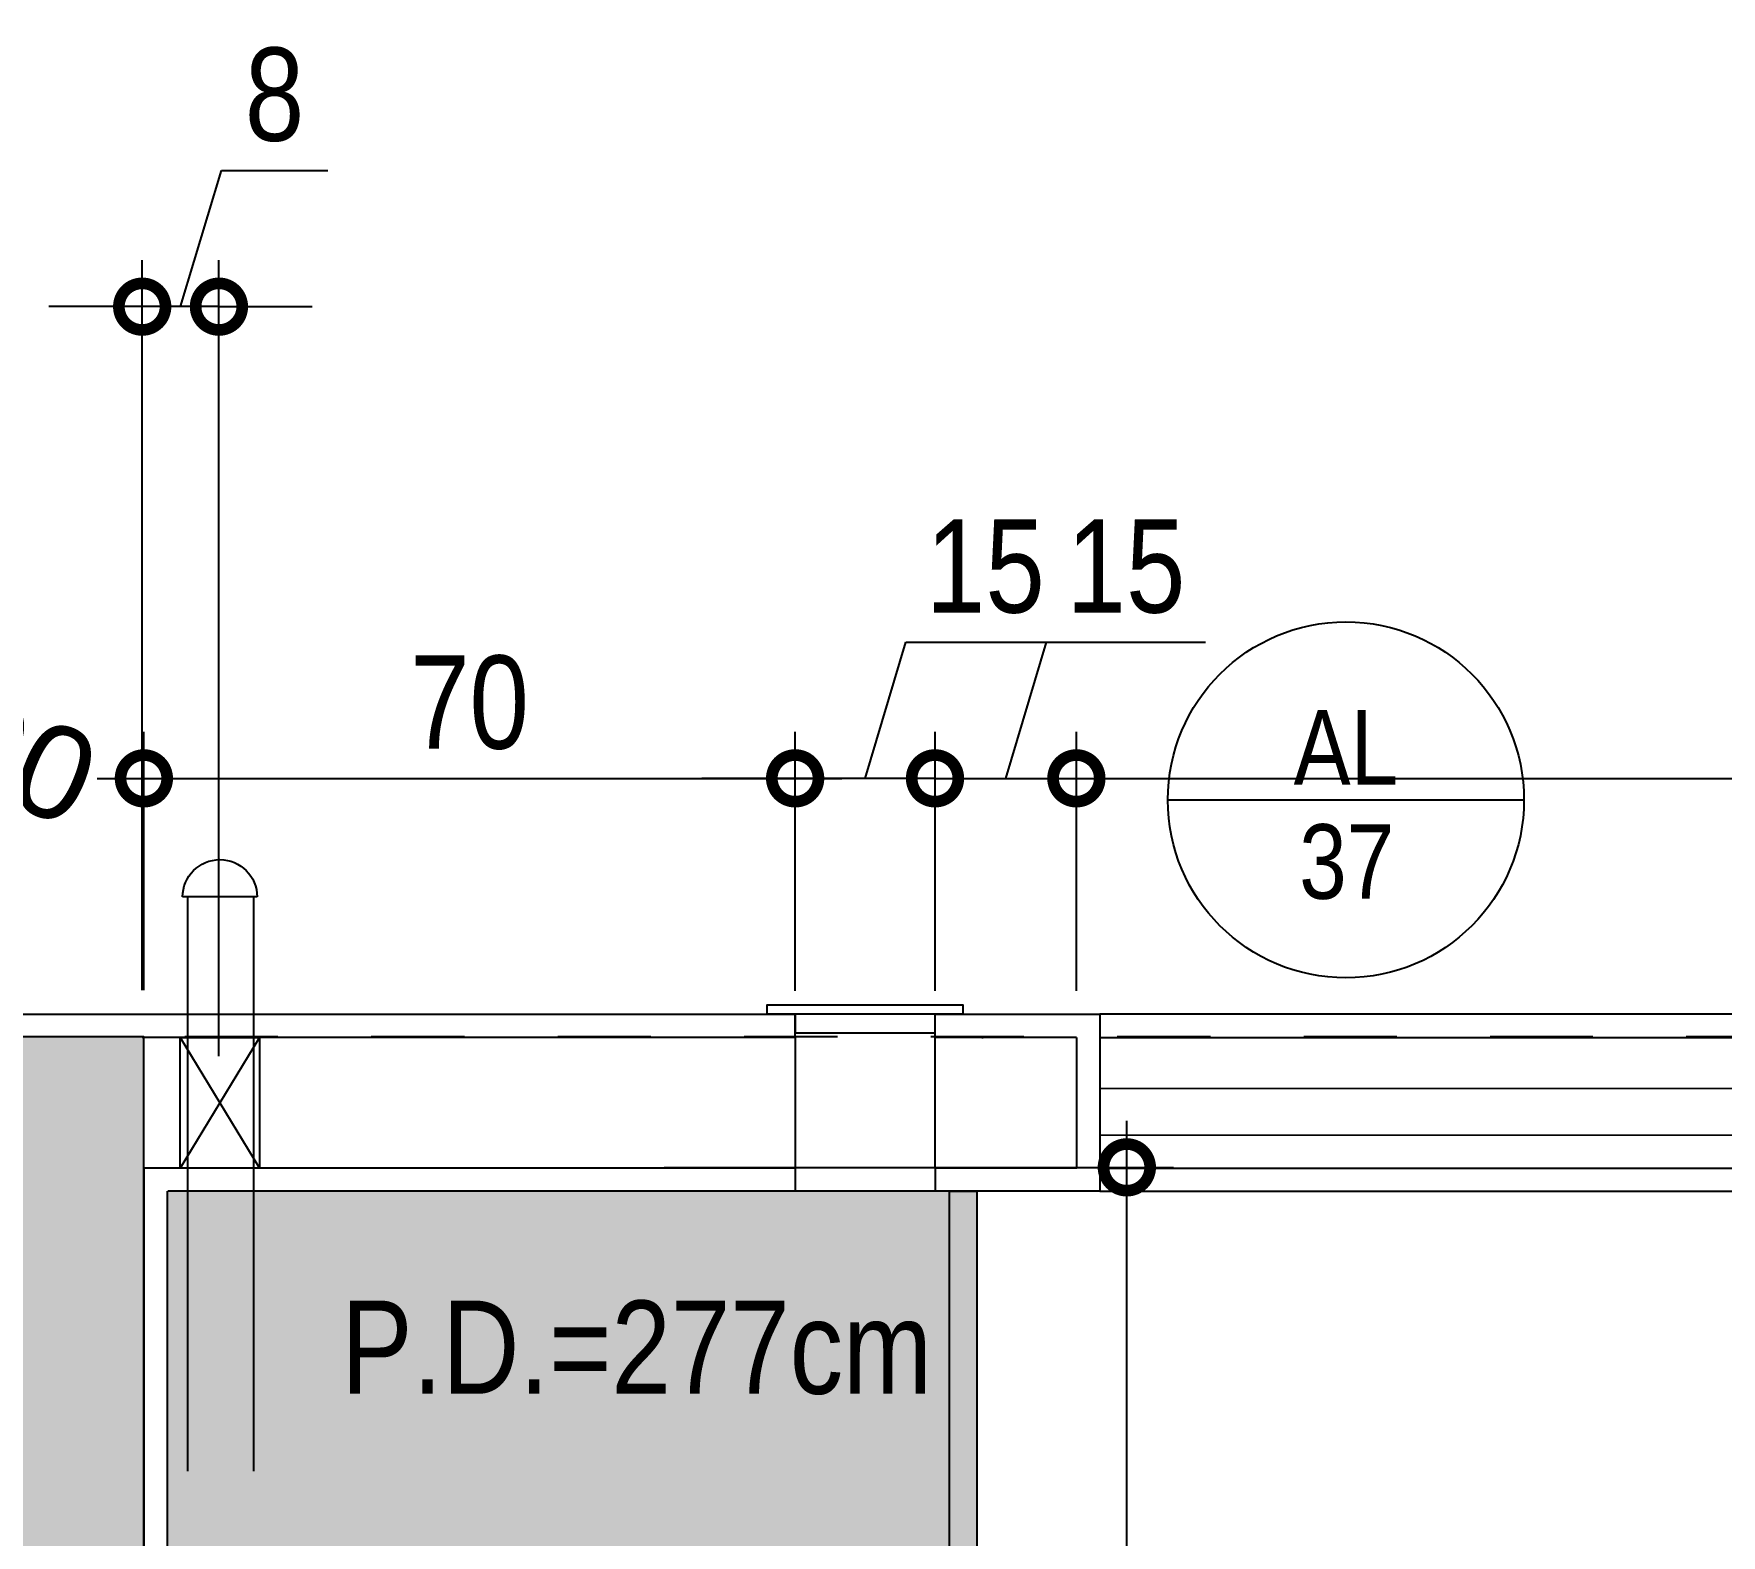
# Model space of a CAD drawing. Header units: metres. Extents: x -41 to 570, y -54 to 184.
# Drawn here: x 10.312 to 12.122, y 2.465 to 4.076 of the extents above; entities that cross this region are included whole.
import ezdxf
from ezdxf.enums import TextEntityAlignment as Align

# ---------------------------------------------------------------- set-up
doc = ezdxf.new("R2010")
doc.units = ezdxf.units.M
doc.linetypes.add('DASHEDX2', pattern=[1.5, 1, -0.5])
doc.linetypes.add('PUC$0$DASHEDX2', pattern=[1.5, 1, -0.5])
for name, color, linetype in [('1', 232, 'DASHEDX2'), ('12', 232, 'Continuous'), ('4', 2, 'Continuous'), ('ARQ-DIM', 2, 'Continuous'), ('ARQ-SIM', 1, 'Continuous'), ('ARQ-TXT', 2, 'Continuous'), ('PUC$0$ARQ-ALV ACAB', 4, 'Continuous'), ('PUC$0$ARQ-ALV OSSO', 5, 'Continuous'), ('PUC$0$ARQ-AUX', 7, 'Continuous'), ('PUC$0$ARQ-AUX1', 1, 'Continuous'), ('PUC$0$ARQ-AUX2', 2, 'Continuous'), ('PUC$0$ARQ-CAX', 1, 'Continuous'), ('PUC$0$ARQ-PRJ', 7, 'PUC$0$DASHEDX2')]:
    doc.layers.add(name, color=color, linetype=linetype)
doc.layers.add('PUC$0$ARQ-FORRO', color=9, linetype='Continuous', lineweight=5)
doc.styles.add('Adesa', font='ARIALN.TTF')
doc.styles.get("Standard").update_dxf_attribs({"font": 'arial.ttf'})
doc.dimstyles.new('ADESA 1-0050', dxfattribs={"dimtxt": 0.1, "dimasz": 0.1, "dimexe": 0.05, "dimexo": 0.05, "dimgap": 0.03, "dimtad": 1, "dimdec": 1, "dimlfac": 100, "dimzin": 12, "dimtxsty": 'Adesa', "dimblk": 'DOTSMALL', "dimcen": 1, "dimdle": 0.05, "dimclrd": 1, "dimclre": 1, "dimclrt": 256, "dimazin": 3, "dimtm": 1e-09, "dimtfac": 1, "dimtdec": 1, "dimtmove": 1, "dimatfit": 0, "dimldrblk": 'DOTSMALL', "dimfxl": 0.8, "dimtvp": 2, "dimtolj": 1, "dimtzin": 0, "dimarcsym": 0})

# ---------------------------------------------------------------- blocks, each defined once
blk = doc.blocks.new('PUC$0$A$C7cb482e1')
at = {"layer": 'PUC$0$ARQ-PRJ'}
for p, q in [((-0.1098, -0.2708, 0), (-0.1098, 1.8451, 0)), ((-0.0389, -0.2708, 0), (-0.0389, 1.8451, 0))]:
    blk.add_line(p, q, dxfattribs=at)
at = {"layer": 'PUC$0$ARQ-PRJ', "elevation": 0}
for points in [[(-0.1133, 1.8451), (-0.0333, 1.8451)], [(-0.1571, -0.4064), (-0.0171, -0.4064), (-0.0171, -0.1264), (-0.1571, -0.1264), (-0.1571, -0.4064)]]:
    blk.add_lwpolyline(points, dxfattribs=at)
at = {"layer": 'PUC$0$ARQ-PRJ'}
for centre, radius, start, end in [((-0.0733, 1.8451, 0), 0.04, 360, 180), ((-0.0743, -0.2651, 0), 0.0359, 189.055, 350.945)]:
    blk.add_arc(centre, radius, start, end, dxfattribs=at)
blk = doc.blocks.new('PUC$0$pl apto tipo 1 puc')
at = {"layer": 'PUC$0$ARQ-ALV ACAB'}
for p, q in [((-30.7983, 3.0244, 0), (-26.7983, 3.0243, 0)), ((-26.7983, 2.8343, 0), (-30.7983, 2.8344, 0))]:
    blk.add_line(p, q, dxfattribs=at)
at = {"layer": 'PUC$0$ARQ-ALV ACAB', "elevation": 0}
for points in [[(-26.6216, 3.0243), (-26.7333, 3.0243), (-26.7983, 3.0243), (-26.7983, 2.8343)], [(-26.6216, 2.9993), (-26.6216, 3.0243)], [(-25.3812, 3.0243), (-26.4716, 3.0243)], [(-26.4716, 2.9993), (-26.4716, 3.0243)], [(-26.6216, 2.8593), (-26.6216, 2.8343)], [(-26.4716, 2.8593), (-26.4716, 2.8343)], [(-26.7983, 2.8343), (-26.6216, 2.8343)], [(-26.4716, 2.8343), (-26.4716, 2.8343)], [(-26.4716, 2.8343), (-25.7991, 2.8343)], [(-25.7983, 2.8343), (-25.7986, 0.7758)]]:
    blk.add_lwpolyline(points, dxfattribs=at)
at = {"layer": 'PUC$0$ARQ-ALV OSSO', "elevation": 0}
for points in [[(-26.7733, 2.9993), (-26.6216, 2.9993)], [(-26.7733, 2.9993), (-26.7733, 2.8593), (-26.6216, 2.8593)], [(-26.6216, 2.8593), (-26.6216, 2.9993)], [(-26.4716, 2.9993), (-26.4716, 2.8593)], [(-26.4716, 2.9993), (-25.7715, 2.9993)], [(-26.4716, 2.8593), (-25.7733, 2.8593)], [(-25.7733, 2.8593), (-25.7733, -1.49)]]:
    blk.add_lwpolyline(points, dxfattribs=at)
at = {"layer": 'PUC$0$ARQ-AUX', "elevation": 0}
for points in [[(-26.7983, 2.9993), (-30.7983, 2.9993)], [(-26.7983, 2.8593), (-30.7983, 2.8593)], [(-26.6216, 2.8343), (-26.4716, 2.8343)]]:
    blk.add_lwpolyline(points, dxfattribs=at)
at = {"layer": 'PUC$0$ARQ-AUX1'}
blk.add_lwpolyline([(-26.6718, 2.9993), (-26.6733, 2.9993)], dxfattribs=at)
at = {"layer": 'PUC$0$ARQ-AUX2', "elevation": 0}
for points in [[(-30.7983, 2.9445), (-26.7983, 2.9443)], [(-30.7983, 2.8945), (-26.7983, 2.8943)]]:
    blk.add_lwpolyline(points, dxfattribs=at)
at = {"layer": 'PUC$0$ARQ-CAX', "elevation": 0}
for points in [[(-26.6516, 3.0243), (-26.4416, 3.0243), (-26.4416, 3.0343), (-26.6516, 3.0343)], [(-26.6216, 3.0243), (-26.4716, 3.0243), (-26.4716, 3.0043), (-26.6216, 3.0043)]]:
    blk.add_lwpolyline(points, close=True, dxfattribs=at)
at = {"layer": 'PUC$0$ARQ-PRJ', "elevation": 0}
blk.add_lwpolyline([(-26.6669, 2.8341), (-26.6369, 2.8341), (-26.637, 0.46), (-26.667, 0.46)], close=True, dxfattribs=at)
blk.add_blockref('PUC$0$A$C7cb482e1', (-25.7814, 1.305, 0))
blk = doc.blocks.new('PUC$0$pl forro 1')
at = {"layer": 'PUC$0$ARQ-FORRO'}
h = blk.add_hatch(color=256, dxfattribs=at)
h.dxf.hatch_style = 1
h.paths.add_polyline_path([(6.275, -3.1751), (6.08, -3.1751), (6.08, -2.2709), (6.275, -2.2709)])
h.paths.add_polyline_path([(8.7761, -3.1751), (6.625, -3.1751), (6.625, -2.2708), (8.7761, -2.2708)])
h.paths.add_polyline_path([(9.7011, -1.335), (8.7761, -1.335), (8.7761, -3.1751), (9.7011, -3.1751)])
h.paths.add_polyline_path([(9.7011, -1.335), (9.7011, -3.7093), (10.5699, -3.7093), (10.5696, -1.6508), (9.8796, -1.6508), (9.8796, -1.3351)])
h.paths.add_polyline_path([(10.269, -2.5093), (10.519, -2.5093), (10.519, -2.8093), (10.269, -2.8093)], flags=16)
at = {"layer": 'PUC$0$ARQ-FORRO', "elevation": 0}
blk.add_lwpolyline([(9.7011, -1.335), (9.7011, -3.7093), (10.5699, -3.7093), (10.5696, -1.6508), (9.8796, -1.6508), (9.8796, -1.3351)], close=True, dxfattribs=at)
blk = doc.blocks.new('PUC$0$A$C31d964aa')
at = {"layer": 'PUC$0$ARQ-PRJ'}
for p, q in [((-10.554, -2.8592, 0), (-10.469, -2.8592, 0)), ((-10.554, -2.9992, 0), (-10.469, -2.8592, 0)), ((-10.469, -2.8592, 0), (-10.469, -2.9992, 0)), ((-10.554, -2.9992, 0), (-10.554, -2.8592, 0)), ((-10.469, -2.9992, 0), (-10.554, -2.8592, 0)), ((-10.469, -2.9992, 0), (-10.554, -2.9992, 0))]:
    blk.add_line(p, q, dxfattribs=at)
blk = doc.blocks.new('PUC')
at = {"layer": 'PUC$0$ARQ-ALV OSSO', "xscale": -1, "rotation": 180}
blk.add_blockref('PUC$0$pl apto tipo 1 puc', (15.3432, 0), dxfattribs=at)
at = {"layer": 'PUC$0$ARQ-FORRO'}
for name, p in [('PUC$0$pl forro 1', (-21.0249, 0.8751, 0)), ('PUC$0$A$C31d964aa', (0, 0))]:
    blk.add_blockref(name, p, dxfattribs=at)
blk = doc.blocks.new('_DotSmall')
at = {"color": 0, "linetype": 'ByBlock', "const_width": 0.5}
blk.add_lwpolyline([(-0.0625, 0, 1), (0.0625, 0, 1)], format="xyb", close=True, dxfattribs=at)
blk = doc.blocks.new('*D1621')
at = {"layer": 'ARQ-DIM', "color": 1, "lineweight": -2, "transparency": 16777216}
for p, q in [((10.43, 3.05), (10.43, 3.3273)), ((11.1284, 3.0492), (11.1284, 3.3273)), ((10.38, 3.2773), (11.1784, 3.2773))]:
    blk.add_line(p, q, dxfattribs=at)
at = {"layer": 'Defpoints', "color": 0, "transparency": 16777216}
for p in [(11.1284, 3.2773), (10.43, 3, 0), (11.1284, 2.9992, 0)]:
    blk.add_point(p, dxfattribs=at)
at = {"layer": 'ARQ-DIM', "color": 1, "lineweight": -2, "transparency": 16777216, "xscale": 0.1, "yscale": 0.1, "zscale": 0.1, "rotation": 180}
blk.add_blockref('_DotSmall', (10.43, 3.2773), dxfattribs=at)
at = {"layer": 'ARQ-DIM', "color": 1, "lineweight": -2, "transparency": 16777216, "xscale": 0.1, "yscale": 0.1, "zscale": 0.1}
blk.add_blockref('_DotSmall', (11.1284, 3.2773), dxfattribs=at)
at = {"layer": 'ARQ-DIM', "transparency": 16777216, "insert": (10.7792, 3.3584), "char_height": 0.1, "attachment_point": 5, "style": 'Adesa'}
blk.add_mtext('\\A1;70', dxfattribs=at)
blk = doc.blocks.new('*D1622')
at = {"layer": 'ARQ-DIM', "color": 1, "lineweight": -2, "transparency": 16777216}
for p, q in [((11.43, 3.0492), (11.43, 3.3273)), ((15.48, 3.05), (15.48, 3.3273)), ((11.38, 3.2773), (15.53, 3.2773))]:
    blk.add_line(p, q, dxfattribs=at)
at = {"layer": 'Defpoints', "color": 0, "transparency": 16777216}
for p in [(15.48, 3.2773), (11.43, 2.9992, 0), (15.48, 3)]:
    blk.add_point(p, dxfattribs=at)
at = {"layer": 'ARQ-DIM', "color": 1, "lineweight": -2, "transparency": 16777216, "xscale": 0.1, "yscale": 0.1, "zscale": 0.1, "rotation": 180}
blk.add_blockref('_DotSmall', (11.43, 3.2773), dxfattribs=at)
at = {"layer": 'ARQ-DIM', "color": 1, "lineweight": -2, "transparency": 16777216, "xscale": 0.1, "yscale": 0.1, "zscale": 0.1}
blk.add_blockref('_DotSmall', (15.48, 3.2773), dxfattribs=at)
at = {"layer": 'ARQ-DIM', "transparency": 16777216, "insert": (13.455, 3.3584), "char_height": 0.1, "attachment_point": 5, "style": 'Adesa'}
blk.add_mtext('\\A1;405', dxfattribs=at)
blk = doc.blocks.new('*D1386')
at = {"layer": 'ARQ-DIM', "color": 1, "lineweight": -2, "transparency": 16777216}
for p, q in [((11.4841, 0.7007), (11.4841, 2.91)), ((10.988, 2.86), (11.5341, 2.86)), ((11.1703, 0.7507), (11.5341, 0.7507))]:
    blk.add_line(p, q, dxfattribs=at)
at = {"layer": 'Defpoints', "color": 0, "transparency": 16777216}
for p in [(10.938, 2.86, 0), (11.4841, 2.86), (11.1203, 0.7507, 0)]:
    blk.add_point(p, dxfattribs=at)
at = {"layer": 'ARQ-DIM', "color": 1, "lineweight": -2, "transparency": 16777216, "xscale": 0.1, "yscale": 0.1, "zscale": 0.1}
for p, rotation in [((11.4841, 2.86), 90), ((11.4841, 0.7507), 270)]:
    blk.add_blockref('_DotSmall', p, dxfattribs=dict(at, rotation=rotation))
at = {"layer": 'ARQ-DIM', "transparency": 16777216, "insert": (11.4039, 1.8054), "char_height": 0.1, "attachment_point": 5, "rotation": 90, "style": 'Adesa'}
blk.add_mtext('\\A1;211', dxfattribs=at)
blk = doc.blocks.new('TIPO COTA$0$Chamada_planta')
at = {"layer": 'ARQ-SIM'}
blk.add_line((-1.273, 0), (1.273, 0), dxfattribs=at)
blk.add_circle((0, 0), 1.273, dxfattribs=at)
at = {"layer": 'ARQ-SIM', "color": 2, "style": 'Adesa'}
for tag, p in [('NUMERO', (0, 0.234)), ('C.D.', (0, -0.272))]:
    blk.add_attdef(tag, text='', height=0.5, dxfattribs=at).set_placement(p, align=Align.MIDDLE_CENTER)
blk = doc.blocks.new('est-lo-08-6sa-r00')
at = {"layer": '4'}
h = blk.add_hatch(color=8, dxfattribs=at)
h.dxf.hatch_style = 1
h.paths.add_polyline_path([(72.453596, -775.948263), (89.987707, -768.630138), (31.827874, -629.280097), (14.293763, -636.598222)], flags=17)
h.paths.add_polyline_path([(-113.904934, -1069.376461), (37.44213, -1006.209491), (30.123852, -988.675012), (-103.689101, -1044.523858), (-278.930329, -624.648636), (-286.248454, -607.114525), (-286.248475, -607.114534), (-307.05579, -557.260535), (-324.58988, -564.57865)])
h.paths.add_polyline_path([(-3206.956631, -1758.910157), (-3258.953832, -1634.325684), (-3291.25351, -1647.80644), (-3239.256309, -1772.390913)])
h.paths.add_polyline_path([(-2993.189754, -2271.092218), (-3020.151167, -2206.492821), (-3034.916841, -2212.655496), (-3140.452498, -1959.793707), (-3125.686931, -1953.631076), (-3148.796798, -1898.260198), (-3181.096477, -1911.740954), (-3025.489432, -2284.572974)])
h.paths.add_polyline_path([(-2947.092821, -1013.293024), (-2914.793142, -999.812268), (-2953.309588, -907.527473), (-2985.609266, -921.008229)])
h.paths.add_polyline_path([(-2727.356492, -1539.777801), (-2695.056814, -1526.297045), (-2733.573259, -1434.01225), (-2765.872938, -1447.493006)])
h.paths.add_polyline_path([(2122.48851, 465.414809), (2070.491309, 589.999283), (2038.191631, 576.518527), (2090.188832, 451.934053)])
h.paths.add_polyline_path([(2012.331384, 729.349548), (1857.495359, 1100.334221), (1825.19568, 1086.853465), (1852.1572, 1022.254111), (1866.922767, 1028.416743), (1971.687405, 777.4023), (1956.921838, 771.239669), (1980.031705, 715.868792)])
h.paths.add_polyline_path([(2336.253806, -46.763456), (2180.644029, 326.07511), (2148.34435, 312.594354), (2171.454218, 257.223477), (2186.219785, 263.386109), (2291.758175, 10.517772), (2276.992608, 4.355141), (2303.954128, -60.244212)])
h.paths.add_polyline_path([(-385.517235, -426.387329), (-595.433068, 76.567703), (-627.732746, 63.086948), (-600.771226, -1.512406), (-586.005659, 4.650226), (-426.161214, -378.334576), (-440.926781, -384.497208), (-417.816914, -439.868085)])
h.paths.add_polyline_path([(-83.249658, 290.335142), (-592.661728, 77.724364), (-382.747194, -425.227558), (-365.213083, -417.909434), (-567.809492, 67.508377), (-108.231212, 259.320275), (-7.318125, 17.534111), (-242.644353, -80.682824), (-140.96112, -324.314257), (-70.363251, -294.849176), (-77.681376, -277.315065), (-130.745133, -299.462021), (-217.792117, -90.898811), (0, 0), (87.04691, -208.563033), (33.983152, -230.709989), (41.301277, -248.2441), (126.664713, -212.616388), (103.554846, -157.245511), (88.789278, -163.408142), (-71.053705, 219.573157), (-56.288138, 225.735788)])
h.paths.add_polyline_path([(395.505667, -856.765828), (368.544148, -792.166475), (353.77858, -798.329106), (193.165052, -413.501599), (207.93062, -407.338968), (184.820752, -351.968091), (-61.579651, -454.806999), (-28.452664, -534.169213), (-10.918528, -526.85106), (-36.727415, -465.022986), (159.839199, -382.982958), (355.887864, -852.712473), (159.32125, -934.752501), (132.748402, -871.073625), (115.214297, -878.391765), (141.787139, -942.070626), (123.33018, -949.773915), (130.648305, -967.308026)])
h.paths.add_polyline_path([(-2506.849069, -2068.110104), (-2474.549391, -2054.629348), (-2513.065836, -1962.344553), (-2545.365515, -1975.825309)])
h.paths.add_polyline_path([(-2448.754924, -805.304224), (-2411.841008, -789.897642), (-2450.357453, -697.612846), (-2487.27137, -713.019428)])
h.paths.add_polyline_path([(-2277.356152, -1215.972989), (-2240.442235, -1200.566407), (-2278.958681, -1108.281611), (-2315.872597, -1123.688193)])
h.paths.add_polyline_path([(-2180.680405, -1447.606534), (-2143.766489, -1432.199951), (-2182.282934, -1339.915156), (-2219.196851, -1355.321738)])
h.paths.add_polyline_path([(-2008.511897, -1860.11957), (-1971.59798, -1844.712987), (-2010.114425, -1752.428192), (-2047.028342, -1767.834774)])
h.paths.add_polyline_path([(-1950.417031, -597.315415), (-1918.117353, -583.834659), (-1956.633798, -491.549864), (-1988.933477, -505.03062)])
h.paths.add_polyline_path([(-1779.018259, -1007.98418), (-1746.71858, -994.503424), (-1785.235026, -902.218629), (-1817.534704, -915.699385)])
h.paths.add_polyline_path([(-1682.342513, -1239.617725), (-1650.042834, -1226.136969), (-1688.559279, -1133.852174), (-1720.858958, -1147.33293)])
h.paths.add_polyline_path([(-1510.174004, -1652.130761), (-1477.874325, -1638.650005), (-1516.390771, -1546.36521), (-1548.690449, -1559.845966)])
h.paths.add_polyline_path([(-1456.693377, -391.252433), (-1424.393698, -377.771677), (-1462.910144, -285.486882), (-1495.209822, -298.967638)])
h.paths.add_polyline_path([(-1285.294604, -801.921198), (-1252.994926, -788.440442), (-1291.511371, -696.155647), (-1323.811049, -709.636403)])
h.paths.add_polyline_path([(-1188.618858, -1033.554743), (-1156.319179, -1020.073987), (-1194.835625, -927.789192), (-1227.135303, -941.269948)])
h.paths.add_polyline_path([(-1016.450349, -1446.067779), (-984.15067, -1432.587023), (-1022.667116, -1340.302228), (-1054.966794, -1353.782984)])
h.paths.add_polyline_path([(-962.969722, -185.189451), (-930.670043, -171.708695), (-969.186489, -79.4239), (-1001.486167, -92.904656)])
h.paths.add_polyline_path([(-791.570949, -595.858216), (-759.271271, -582.37746), (-797.787716, -490.092665), (-830.087394, -503.573421)])
h.paths.add_polyline_path([(-694.895203, -827.491761), (-662.595524, -814.011005), (-701.11197, -721.72621), (-733.411648, -735.206966)])
h.paths.add_polyline_path([(-522.726694, -1240.004797), (-490.427016, -1226.524041), (-528.943461, -1134.239246), (-561.243139, -1147.720002)])
h.paths.add_polyline_path([(1351.53574, 780.804163), (1383.835419, 794.284919), (1345.318973, 886.569714), (1313.019295, 873.088958)])
h.paths.add_polyline_path([(353.014255, 364.056225), (385.313934, 377.536981), (346.797488, 469.821776), (314.49781, 456.341021)])
h.paths.add_polyline_path([(848.583606, 570.889536), (885.497522, 586.296119), (846.981077, 678.580914), (810.067161, 663.174332)])
h.paths.add_polyline_path([(524.412013, -46.610109), (556.711692, -33.129353), (518.195247, 59.155442), (485.895568, 45.674686)])
h.paths.add_polyline_path([(1019.981364, 160.223202), (1056.895281, 175.629784), (1018.378835, 267.91458), (981.464919, 252.507997)])
h.paths.add_polyline_path([(621.088297, -278.244942), (653.387976, -264.764186), (614.87153, -172.479391), (582.571852, -185.960147)])
h.paths.add_polyline_path([(1116.657648, -71.411631), (1153.571565, -56.005049), (1115.055119, 36.279746), (1078.141203, 20.873164)])
h.paths.add_polyline_path([(1571.272069, 254.319386), (1603.571747, 267.800142), (1565.055302, 360.084937), (1532.755624, 346.604181)])
h.paths.add_polyline_path([(793.256806, -690.757979), (825.556485, -677.277223), (787.040039, -584.992428), (754.740361, -598.473183)])
h.paths.add_polyline_path([(1288.825976, -483.924234), (1325.739893, -468.517652), (1287.223447, -376.232856), (1250.309531, -391.639439)])
h.paths.add_polyline_path([(1791.777927, -274.009167), (1824.077605, -260.528411), (1785.56116, -168.243616), (1753.261481, -181.724371)])
h.paths.add_polyline_path([(-3349.413449, -1508.456443), (-3317.113664, -1494.975643), (-3340.223531, -1439.604766), (-3354.989097, -1445.767396), (-3459.75382, -1194.75275), (-3444.988254, -1188.590119), (-3471.949774, -1123.990766), (-3504.249559, -1137.471566)])
h.paths.add_polyline_path([(-359.658373, -579.215013), (-336.548603, -634.585903), (-321.782404, -628.423035), (-161.169457, -1013.250898), (-175.934676, -1019.413357), (-148.973267, -1084.012692), (-116.674634, -1070.532432), (-327.358782, -565.734293), (-359.65846, -579.215049)])
at = {"layer": '1'}
for points in [[(1230.310632, 838.569256), (989.445746, 738.040678)], [(989.445746, 738.040678), (846.981077, 678.580914)]]:
    blk.add_lwpolyline(points, dxfattribs=at)
at = {"layer": '4', "linetype": 'Continuous'}
blk.add_lwpolyline([(848.583606, 570.889536), (885.497522, 586.296119), (846.981077, 678.580914), (810.067161, 663.174332), (848.583606, 570.889536)], dxfattribs=at)
at = {"layer": '12', "linetype": 'Continuous'}
blk.add_text('40x100', height=10, dxfattribs=at).set_placement((785.303498, 696.100757))
blk = doc.blocks.new('*D2650')
at = {"layer": 'ARQ-DIM', "color": 1, "lineweight": -2, "transparency": 16777216}
for p, q in [((11.2034, 3.2773), (11.2472, 3.4234)), ((11.2472, 3.4234), (11.4176, 3.4234)), ((11.1284, 3.0492), (11.1284, 3.3273)), ((11.2784, 3.0492), (11.2784, 3.3273)), ((11.1284, 3.2773), (11.0284, 3.2773)), ((11.2784, 3.2773), (11.1284, 3.2773)), ((11.2784, 3.2773), (11.1284, 3.2773)), ((11.2784, 3.2773), (11.3784, 3.2773))]:
    blk.add_line(p, q, dxfattribs=at)
at = {"layer": 'Defpoints', "color": 0, "transparency": 16777216}
for p in [(11.1284, 3.2773), (11.1284, 2.9992, 0), (11.2784, 2.9992, 0)]:
    blk.add_point(p, dxfattribs=at)
at = {"layer": 'ARQ-DIM', "color": 1, "lineweight": -2, "transparency": 16777216, "xscale": 0.1, "yscale": 0.1, "zscale": 0.1}
blk.add_blockref('_DotSmall', (11.1284, 3.2773), dxfattribs=at)
at = {"layer": 'ARQ-DIM', "color": 1, "lineweight": -2, "transparency": 16777216, "xscale": 0.1, "yscale": 0.1, "zscale": 0.1, "rotation": 180}
blk.add_blockref('_DotSmall', (11.2784, 3.2773), dxfattribs=at)
at = {"layer": 'ARQ-DIM', "transparency": 16777216, "insert": (11.3324, 3.5044), "char_height": 0.1, "attachment_point": 5, "style": 'Adesa'}
blk.add_mtext('\\A1;15', dxfattribs=at)
blk = doc.blocks.new('*D2651')
at = {"layer": 'ARQ-DIM', "color": 1, "lineweight": -2, "transparency": 16777216}
for p, q in [((11.3542, 3.2773), (11.398, 3.4234)), ((11.398, 3.4234), (11.5684, 3.4234)), ((11.2784, 3.0492), (11.2784, 3.3273)), ((11.43, 3.0492), (11.43, 3.3273)), ((11.2784, 3.2773), (11.1784, 3.2773)), ((11.2784, 3.2773), (11.43, 3.2773)), ((11.2784, 3.2773), (11.43, 3.2773)), ((11.43, 3.2773), (11.53, 3.2773))]:
    blk.add_line(p, q, dxfattribs=at)
at = {"layer": 'Defpoints', "color": 0, "transparency": 16777216}
for p in [(11.43, 3.2773), (11.2784, 2.9992, 0), (11.43, 2.9992, 0)]:
    blk.add_point(p, dxfattribs=at)
at = {"layer": 'ARQ-DIM', "color": 1, "lineweight": -2, "transparency": 16777216, "xscale": 0.1, "yscale": 0.1, "zscale": 0.1}
blk.add_blockref('_DotSmall', (11.2784, 3.2773), dxfattribs=at)
at = {"layer": 'ARQ-DIM', "color": 1, "lineweight": -2, "transparency": 16777216, "xscale": 0.1, "yscale": 0.1, "zscale": 0.1, "rotation": 180}
blk.add_blockref('_DotSmall', (11.43, 3.2773), dxfattribs=at)
at = {"layer": 'ARQ-DIM', "transparency": 16777216, "insert": (11.4832, 3.5044), "char_height": 0.1, "attachment_point": 5, "style": 'Adesa'}
blk.add_mtext('\\A1;15', dxfattribs=at)
blk = doc.blocks.new('*D2656')
at = {"layer": 'ARQ-DIM', "color": 1, "lineweight": -2, "transparency": 16777216}
for p, q in [((10.4693, 3.7833), (10.5132, 3.9294)), ((10.5132, 3.9294), (10.6271, 3.9294)), ((10.4282, 3.05), (10.4282, 3.8333)), ((10.5105, 2.9792), (10.5105, 3.8333)), ((10.4282, 3.7833), (10.3282, 3.7833)), ((10.5105, 3.7833), (10.4282, 3.7833)), ((10.5105, 3.7833), (10.4282, 3.7833)), ((10.5105, 3.7833), (10.6105, 3.7833))]:
    blk.add_line(p, q, dxfattribs=at)
at = {"layer": 'Defpoints', "color": 0, "transparency": 16777216}
for p in [(10.4282, 3.7833), (10.4282, 3, 0), (10.5105, 2.9292, 0)]:
    blk.add_point(p, dxfattribs=at)
at = {"layer": 'ARQ-DIM', "color": 1, "lineweight": -2, "transparency": 16777216, "xscale": 0.1, "yscale": 0.1, "zscale": 0.1}
blk.add_blockref('_DotSmall', (10.4282, 3.7833), dxfattribs=at)
at = {"layer": 'ARQ-DIM', "color": 1, "lineweight": -2, "transparency": 16777216, "xscale": 0.1, "yscale": 0.1, "zscale": 0.1, "rotation": 180}
blk.add_blockref('_DotSmall', (10.5105, 3.7833), dxfattribs=at)
at = {"layer": 'ARQ-DIM', "transparency": 16777216, "insert": (10.5701, 4.0105), "char_height": 0.1, "attachment_point": 5, "style": 'Adesa'}
blk.add_mtext('\\A1;8', dxfattribs=at)

msp = doc.modelspace()

# ---------------------------------------------------------------- block references
at = {"rotation": 180}
msp.add_blockref('PUC', (0, 0), dxfattribs=at)
at = {"linetype": 'Continuous', "xscale": 0.01, "yscale": 0.01, "zscale": 0.01, "rotation": 337.346050855639}
msp.add_blockref('est-lo-08-6sa-r00', (0, 0), dxfattribs=at)
at = {"layer": 'ARQ-SIM'}
ref = msp.add_blockref('TIPO COTA$0$Chamada_planta', (11.719, 3.2542, 0), dxfattribs=dict(at, xscale=0.15, yscale=0.15, zscale=0.15))
ref.add_attrib('NUMERO', 'AL', dxfattribs={"color": 2, "height": 0.08, "style": 'Adesa'}).set_placement((11.719, 3.3105, 0), align=Align.MIDDLE_CENTER)
ref.add_attrib('C.D.', '37', dxfattribs={"color": 2, "height": 0.08, "style": 'Adesa'}).set_placement((11.7199, 3.1881, 0), align=Align.MIDDLE_CENTER)

# ---------------------------------------------------------------- texts
at = {"layer": 'ARQ-TXT', "style": 'Adesa'}
msp.add_text('P.D.=277cm', height=0.1, dxfattribs=at).set_placement((10.9585, 2.6671, 0), align=Align.MIDDLE)

# ---------------------------------------------------------------- dimensions: what is measured, and where the dimension line sits
at = {"layer": 'ARQ-DIM'}
for base, p1, p2, picture, middle in [((10.4282, 3.7833, 0), (10.5105, 2.9292, 0), (10.4282, 3, 0), '*D2656', (10.5432, 4.0105, 0)), ((11.43, 3.2773), (11.2784, 2.9992, 0), (11.43, 2.9992, 0), '*D2651', (11.428, 3.5044)), ((11.1284, 3.2773), (10.43, 3, 0), (11.1284, 2.9992, 0), '*D1621', (10.7792, 3.3584)), ((15.48, 3.2773), (11.43, 2.9992, 0), (15.48, 3), '*D1622', (13.455, 3.3584))]:
    dim = msp.add_linear_dim(base=base, p1=p1, p2=p2, dimstyle='ADESA 1-0050', override={"dimdec": 0}, dxfattribs=at)
    dim.commit()
    dim.dimension.update_dxf_attribs({"geometry": picture, "text_midpoint": middle})
dim = msp.add_linear_dim(base=(11.1284, 3.2773), p1=(11.2784, 2.9992, 0), p2=(11.1284, 2.9992, 0), dimstyle='ADESA 1-0050', dxfattribs=at)
dim.commit()
dim.dimension.update_dxf_attribs({"geometry": '*D2650', "text_midpoint": (11.2772, 3.5044)})
dim = msp.add_linear_dim(base=(11.4841, 2.86), p1=(11.1203, 0.7507, 0), p2=(10.938, 2.86, 0), angle=90, dimstyle='ADESA 1-0050', override={"dimdec": 0}, dxfattribs=at)
dim.commit()
dim.dimension.update_dxf_attribs({"geometry": '*D1386', "text_midpoint": (11.4039, 1.8054)})

doc.saveas('drawing.dxf')
